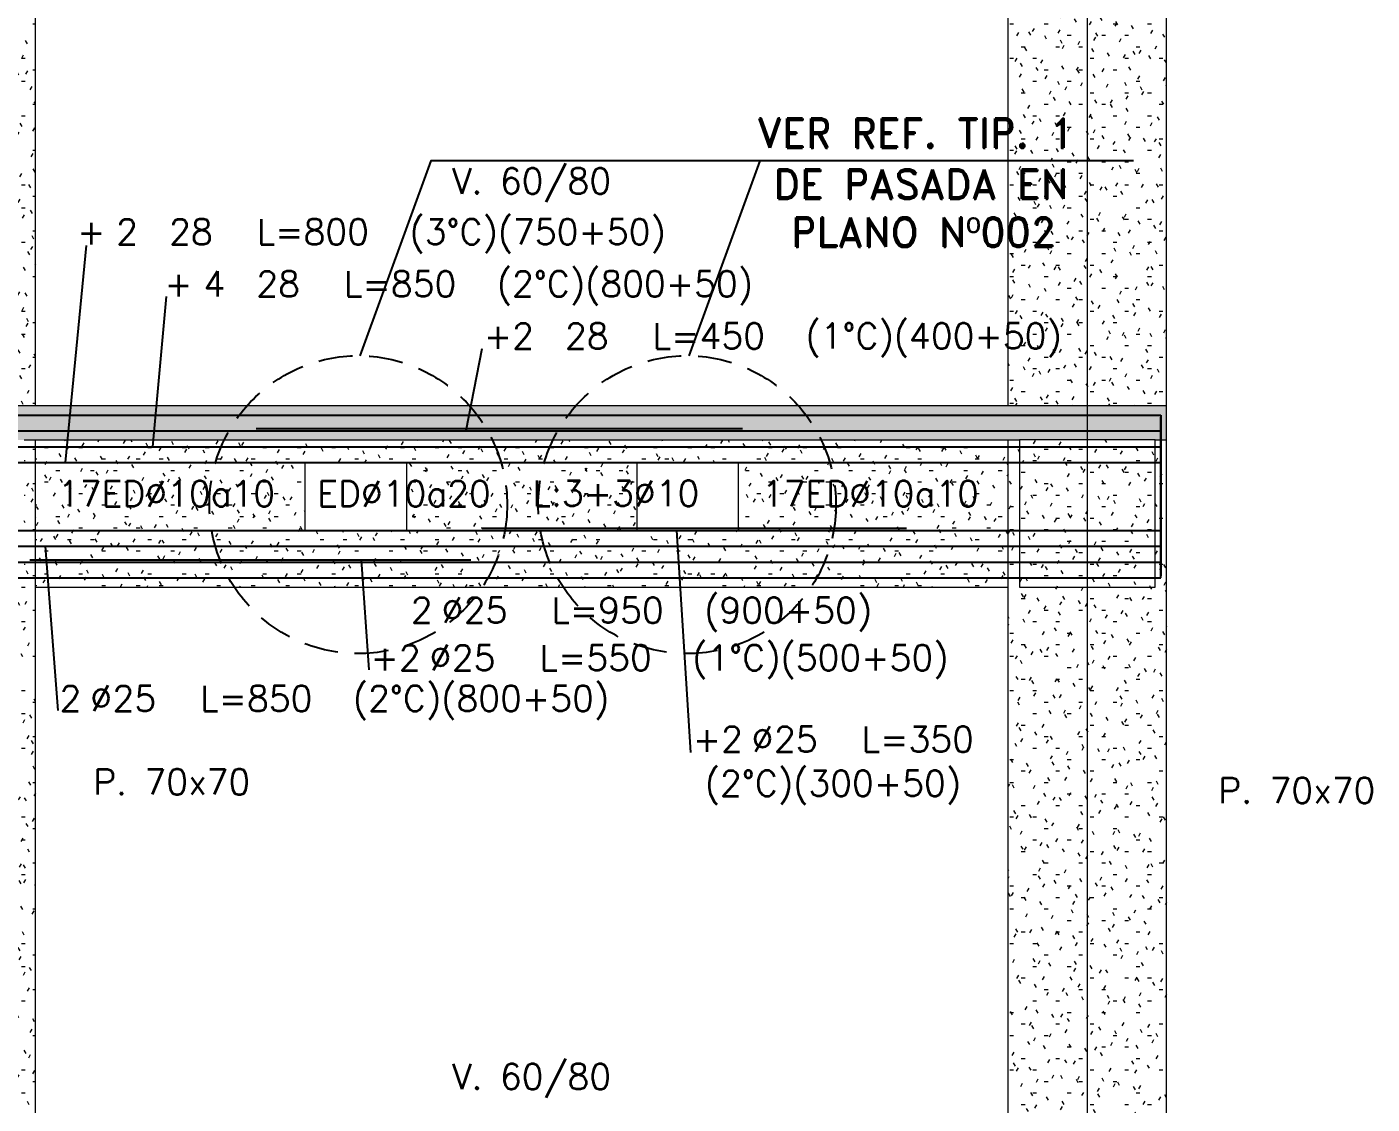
# Model space of a CAD drawing. Extents: x -3544 to 11711, y -11366 to 8565.
# Drawn here: x 4418 to 5013, y 2315 to 2791 of the extents above; entities that cross this region are included whole.
import ezdxf
from ezdxf.enums import TextEntityAlignment as Align

# ---------------------------------------------------------------- set-up
doc = ezdxf.new("R2010")
doc.units = 0
doc.header["$LTSCALE"] = 30
doc.header["$MEASUREMENT"] = 0
doc.linetypes.add('EJE2$0$DASHED', pattern=[0.75, 0.5, -0.25])
doc.linetypes.add('EJE2$0$RLE-PROYECCION', pattern=[0.71438, 0.47625, -0.23813])
doc.layers.get('0').update_dxf_attribs({"linetype": 'CONTINUOUS'})
for name, color, linetype in [('EJE2$0$CORTES', 5, 'CONTINUOUS'), ('EJE2$0$RLA-FE', 7, 'CONTINUOUS'), ('EJE2$0$RLA-TEXTOS-FE', 9, 'CONTINUOUS')]:
    doc.layers.add(name, color=color, linetype=linetype)
doc.layers.add('EJE2$0$RLA-ACHURADO', color=30, linetype='EJE2$0$RLE-PROYECCION', lineweight=15, transparency=0.7)
for name, color, linetype, lineweight in [('EJE2$0$RLA-CONTORNO', 30, 'CONTINUOUS', 15), ('EJE2$0$RLA-EJES', 1, 'CONTINUOUS', 9), ('EJE2$0$RLA-TEXTOS-1', 9, 'CONTINUOUS', 9)]:
    doc.layers.add(name, color=color, linetype=linetype, lineweight=lineweight)
doc.styles.add('EJE2$0$RomanD', font='romand.shx', dxfattribs={"height": 31.5})
doc.styles.add('EJE2$0$RomanS', font='romans.shx', dxfattribs={"height": 11.25})
pattern_1 = [(0, (-1898.762, -1266.802), (20.32, 5.08), [1.676, -13.564, 1.676, -13.564, -81.28]), (0, (-1898.762, -1266.802), (20.32, 5.08), [-30.48, 1.676, -28.804, 1.676, -13.564, -35.56]), (0, (-1898.762, -1266.802), (20.32, 5.08), [-76.2, 1.676, -8.484, 1.676, -23.724]), (120, (-1891.142, -1264.262), (-14.559409, 15.057636), [1.676, -13.564, 1.676, -13.564, -81.28]), (120, (-1891.142, -1264.262), (-14.559409, 15.057636), [-30.48, 1.676, -28.804, 1.676, -13.564, -35.56]), (120, (-1891.142, -1264.262), (-14.559409, 15.057636), [-76.2, 1.676, -8.484, 1.676, -23.724]), (240, (-1888.602, -1254.102), (-5.760591, -20.137636), [1.676, -13.564, 1.676, -13.564, -81.28]), (240, (-1888.602, -1254.102), (-5.760591, -20.137636), [-30.48, 1.676, -28.804, 1.676, -13.564, -35.56]), (240, (-1888.602, -1254.102), (-5.760591, -20.137636), [-76.2, 1.676, -8.484, 1.676, -23.724])]

# ---------------------------------------------------------------- blocks, each defined once
blk = doc.blocks.new('*U39')
at = {"layer": 'EJE2$0$RLA-FE'}
for p, q in [((0, 0), (968.21, 0)), ((968.21, 0), (1018.21, 0)), ((1018.21, 0), (1050, 0)), ((1050, 0), (1050, -50))]:
    blk.add_line(p, q, dxfattribs=at)
at = {"layer": 'EJE2$0$RLA-FE', "color": 3, "style": 'EJE2$0$RomanS', "flags": 8}
for tag, p in [('F=', (241.4, 9.32)), ('NUM', (255.81, 9.32))]:
    blk.add_attdef(tag, text='', height=11.25, dxfattribs=at).set_placement(p, align=Align.RIGHT)
at = {"layer": 'EJE2$0$RLA-FE', "color": 3, "style": 'EJE2$0$RomanS'}
for tag, p, flags in [('PHI', (259.7, 9.54), 14), ('DIAM', (269.56, 9.32), 12), ('MINUS', (291.58, 9.32), 13), ('MARK', (304.97, 9.32), 13), ('TEXTO_FE1', (308.27, 9.32), 8), ('TEXTO_FE2', (375.79, 9.34), 8), ('TIPO', (523.8, -75.78), 13), ('NVECES', (509.93, -94.72), 13), ('NUMFE', (513.86, -114.48), 13), ('CAPA', (522.06, -133.6), 13), ('DESPLAZA', (278.34, -151.59), 13), ('ESPACIO', (284.39, -169.95), 13), ('CANT', (298.23, -188.75), 13)]:
    blk.add_attdef(tag, p, '', height=11.25, dxfattribs=dict(at, flags=flags))
blk = doc.blocks.new('*U45')
at = {"layer": 'EJE2$0$RLA-FE'}
for p, q in [((0, 0), (968.21, 0)), ((968.21, 0), (1018.21, 0)), ((1018.21, 0), (1050, 0)), ((1050, 0), (1050, 0))]:
    blk.add_line(p, q, dxfattribs=at)
at = {"layer": 'EJE2$0$RLA-FE', "color": 3, "style": 'EJE2$0$RomanS', "flags": 8}
for tag, p in [('F=', (408.04, 36.32)), ('NUM', (422.45, 36.32))]:
    blk.add_attdef(tag, text='', height=11.25, dxfattribs=at).set_placement(p, align=Align.RIGHT)
at = {"layer": 'EJE2$0$RLA-FE', "color": 3, "style": 'EJE2$0$RomanS'}
for tag, p, flags in [('PHI', (426.34, 36.54), 14), ('DIAM', (436.2, 36.32), 12), ('MINUS', (458.22, 36.32), 13), ('MARK', (471.61, 36.32), 13), ('TEXTO_FE1', (474.91, 36.32), 8), ('TEXTO_FE2', (542.43, 36.34), 8), ('TIPO', (523.8, -75.78), 13), ('NVECES', (509.93, -94.72), 13), ('NUMFE', (513.86, -114.48), 13), ('CAPA', (522.06, -133.6), 13), ('DESPLAZA', (278.34, -151.59), 13), ('ESPACIO', (284.39, -169.95), 13), ('CANT', (298.23, -188.75), 13)]:
    blk.add_attdef(tag, p, '', height=11.25, dxfattribs=dict(at, flags=flags))
blk = doc.blocks.new('*U46')
at = {"layer": 'EJE2$0$RLA-FE'}
for p, q in [((0, 0), (0, 0)), ((0, 0), (318.21, 0)), ((318.21, 0), (368.21, 0)), ((368.21, 0), (400, 0)), ((400, 0), (400, -50))]:
    blk.add_line(p, q, dxfattribs=at)
at = {"layer": 'EJE2$0$RLA-FE', "color": 3, "style": 'EJE2$0$RomanS', "flags": 8}
for tag, p in [('F=', (108.44, 36.32)), ('NUM', (122.85, 36.32))]:
    blk.add_attdef(tag, text='', height=11.25, dxfattribs=at).set_placement(p, align=Align.RIGHT)
at = {"layer": 'EJE2$0$RLA-FE', "color": 3, "style": 'EJE2$0$RomanS'}
for tag, p, flags in [('PHI', (126.74, 36.54), 14), ('DIAM', (136.6, 36.32), 12), ('MINUS', (158.62, 36.32), 13), ('MARK', (172.01, 36.32), 13), ('TEXTO_FE1', (175.31, 36.32), 8), ('TEXTO_FE2', (242.83, 36.34), 8), ('TIPO', (198.8, -75.78), 13), ('NVECES', (184.93, -94.72), 13), ('NUMFE', (188.86, -114.48), 13), ('CAPA', (197.06, -133.6), 13), ('DESPLAZA', (278.34, -151.59), 13), ('ESPACIO', (284.39, -169.95), 13), ('CANT', (298.23, -188.75), 13)]:
    blk.add_attdef(tag, p, '', height=11.25, dxfattribs=dict(at, flags=flags))
blk = doc.blocks.new('*U47')
at = {"layer": 'EJE2$0$RLA-FE', "color": 6}
blk.add_line((0, 1), (214.97, 1), dxfattribs=at)
at = {"layer": 'EJE2$0$RLA-FE', "color": 3, "style": 'EJE2$0$RomanS', "flags": 8}
for tag, p in [('(', (93.14, 9.14)), ('EMP', (112.17, 9.14)), (')', (131.48, 9.14))]:
    blk.add_attdef(tag, text='', height=11.25, dxfattribs=at).set_placement(p, align=Align.CENTER)
blk = doc.blocks.new('*U51')
at = {"layer": 'EJE2$0$RLA-FE'}
for p, q in [((0, 0), (0, 0)), ((0, 0), (718.21, 0)), ((718.21, 0), (768.21, 0)), ((768.21, 0), (800, 0)), ((800, 0), (800, -50))]:
    blk.add_line(p, q, dxfattribs=at)
at = {"layer": 'EJE2$0$RLA-FE', "color": 3, "style": 'EJE2$0$RomanS', "flags": 8}
for tag, p in [('F=', (372.03, 66.32)), ('NUM', (386.44, 66.32))]:
    blk.add_attdef(tag, text='', height=11.25, dxfattribs=at).set_placement(p, align=Align.RIGHT)
at = {"layer": 'EJE2$0$RLA-FE', "color": 3, "style": 'EJE2$0$RomanS'}
for tag, p, flags in [('PHI', (390.33, 66.54), 14), ('DIAM', (400.19, 66.32), 12), ('MINUS', (422.21, 66.32), 13), ('MARK', (435.6, 66.32), 13), ('TEXTO_FE1', (438.9, 66.32), 8), ('TEXTO_FE2', (506.42, 66.34), 8), ('TIPO', (398.8, -75.78), 13), ('NVECES', (384.93, -94.72), 13), ('NUMFE', (388.86, -114.48), 13), ('CAPA', (397.06, -133.6), 13), ('DESPLAZA', (328.34, -151.59), 13), ('ESPACIO', (334.39, -169.95), 13), ('CANT', (348.23, -188.75), 13)]:
    blk.add_attdef(tag, p, '', height=11.25, dxfattribs=dict(at, flags=flags))
blk = doc.blocks.new('*U52')
at = {"layer": 'EJE2$0$RLA-FE'}
for p, q in [((0, 0), (0, 0)), ((0, 0), (668.21, 0)), ((668.21, 0), (718.21, 0)), ((718.21, 0), (750, 0)), ((750, 0), (750, -50))]:
    blk.add_line(p, q, dxfattribs=at)
at = {"layer": 'EJE2$0$RLA-FE', "color": 3, "style": 'EJE2$0$RomanS', "flags": 8}
for tag, p in [('F=', (283.44, 96.32)), ('NUM', (297.85, 96.32))]:
    blk.add_attdef(tag, text='', height=11.25, dxfattribs=at).set_placement(p, align=Align.RIGHT)
at = {"layer": 'EJE2$0$RLA-FE', "color": 3, "style": 'EJE2$0$RomanS'}
for tag, p, flags in [('PHI', (301.74, 96.54), 14), ('DIAM', (311.6, 96.32), 12), ('MINUS', (333.62, 96.32), 13), ('MARK', (347.01, 96.32), 13), ('TEXTO_FE1', (350.31, 96.32), 8), ('TEXTO_FE2', (417.83, 96.34), 8), ('TIPO', (373.8, -75.78), 13), ('NVECES', (359.93, -94.72), 13), ('NUMFE', (363.86, -114.48), 13), ('CAPA', (372.06, -133.6), 13), ('DESPLAZA', (278.34, -151.59), 13), ('ESPACIO', (284.39, -169.95), 13), ('CANT', (298.23, -188.75), 13)]:
    blk.add_attdef(tag, p, '', height=11.25, dxfattribs=dict(at, flags=flags))
blk = doc.blocks.new('*U226')
at = {"layer": 'EJE2$0$RLA-FE'}
for p, q in [((0, 0), (1068.21, 0)), ((1068.21, 0), (1118.21, 0)), ((1118.21, 0), (1150, 0)), ((1150, 0), (1150, 0))]:
    blk.add_line(p, q, dxfattribs=at)
at = {"layer": 'EJE2$0$RLA-FE', "color": 3, "style": 'EJE2$0$RomanS', "flags": 8}
for tag, p in [('F=', (424.47, -47.89)), ('NUM', (438.87, -47.89))]:
    blk.add_attdef(tag, text='', height=11.25, dxfattribs=at).set_placement(p, align=Align.RIGHT)
at = {"layer": 'EJE2$0$RLA-FE', "color": 3, "style": 'EJE2$0$RomanS'}
for tag, p, flags in [('PHI', (442.77, -47.68), 12), ('DIAM', (452.63, -47.89), 12), ('MINUS', (474.64, -47.89), 13), ('MARK', (488.04, -47.89), 13), ('TEXTO_FE1', (491.34, -47.89), 8), ('TEXTO_FE2', (558.86, -47.88), 8), ('TIPO', (573.8, -57.92), 13), ('NVECES', (559.93, -76.86), 13), ('NUMFE', (563.86, -96.62), 13), ('CAPA', (572.06, -115.74), 13), ('DESPLAZA', (277.18, -134.17), 13), ('ESPACIO', (283.22, -152.53), 13), ('CANT', (297.06, -171.33), 13)]:
    blk.add_attdef(tag, p, '', height=11.25, dxfattribs=dict(at, flags=flags))
blk = doc.blocks.new('*U65')
at = {"layer": 'EJE2$0$RLA-FE'}
for p, q in [((500, 0), (500, 50)), ((0, 0), (0, 0)), ((0, 0), (418.21, 0)), ((418.21, 0), (468.21, 0)), ((468.21, 0), (500, 0))]:
    blk.add_line(p, q, dxfattribs=at)
at = {"layer": 'EJE2$0$RLA-FE', "color": 3, "style": 'EJE2$0$RomanS', "flags": 8}
for tag, p in [('F=', (158.44, -47.89)), ('NUM', (172.85, -47.89))]:
    blk.add_attdef(tag, text='', height=11.25, dxfattribs=at).set_placement(p, align=Align.RIGHT)
at = {"layer": 'EJE2$0$RLA-FE', "color": 3, "style": 'EJE2$0$RomanS'}
for tag, p, flags in [('PHI', (176.74, -47.68), 12), ('DIAM', (186.6, -47.89), 12), ('MINUS', (208.62, -47.89), 13), ('MARK', (222.01, -47.89), 13), ('TEXTO_FE1', (225.31, -47.89), 8), ('TEXTO_FE2', (292.83, -47.88), 8), ('TIPO', (248.8, -57.92), 13), ('NVECES', (234.93, -76.86), 13), ('NUMFE', (238.86, -96.62), 13), ('CAPA', (247.06, -115.74), 13), ('DESPLAZA', (277.18, -134.17), 13), ('ESPACIO', (283.22, -152.53), 13), ('CANT', (297.06, -171.33), 13)]:
    blk.add_attdef(tag, p, '', height=11.25, dxfattribs=dict(at, flags=flags))
blk = doc.blocks.new('*U40')
at = {"layer": 'EJE2$0$RLA-FE', "color": 6}
blk.add_line((0, 1), (195, 1), dxfattribs=at)
at = {"layer": 'EJE2$0$RLA-FE', "color": 3, "style": 'EJE2$0$RomanS', "flags": 8}
for tag, p in [('(', (83.16, 9.14)), ('EMP', (102.18, 9.14)), (')', (121.49, 9.14))]:
    blk.add_attdef(tag, text='', height=11.25, dxfattribs=at).set_placement(p, align=Align.CENTER)
blk = doc.blocks.new('*U66')
at = {"layer": 'EJE2$0$RLA-FE'}
for p, q in [((900, 0), (900, 50)), ((0, 0), (818.21, 0)), ((818.21, 0), (868.21, 0)), ((868.21, 0), (900, 0))]:
    blk.add_line(p, q, dxfattribs=at)
at = {"layer": 'EJE2$0$RLA-FE', "color": 3, "style": 'EJE2$0$RomanS', "flags": 8}
for tag, p in [('F=', (563.71, -19.89)), ('NUM', (578.12, -19.89))]:
    blk.add_attdef(tag, text='', height=11.25, dxfattribs=at).set_placement(p, align=Align.RIGHT)
at = {"layer": 'EJE2$0$RLA-FE', "color": 3, "style": 'EJE2$0$RomanS'}
for tag, p, flags in [('PHI', (582.02, -19.68), 12), ('DIAM', (591.87, -19.89), 12), ('MINUS', (613.89, -19.89), 13), ('MARK', (627.28, -19.89), 13), ('TEXTO_FE1', (630.59, -19.89), 8), ('TEXTO_FE2', (698.11, -19.88), 8), ('TIPO', (448.8, -57.92), 13), ('NVECES', (434.93, -76.86), 13), ('NUMFE', (438.86, -96.62), 13), ('CAPA', (447.06, -115.74), 13), ('DESPLAZA', (277.18, -134.17), 13), ('ESPACIO', (283.22, -152.53), 13), ('CANT', (297.06, -171.33), 13)]:
    blk.add_attdef(tag, p, '', height=11.25, dxfattribs=dict(at, flags=flags))
blk = doc.blocks.new('*U72')
at = {"layer": 'EJE2$0$RLA-FE'}
for p, q in [((800, 0), (800, 50)), ((0, 0), (0, 0)), ((0, 0), (718.21, 0)), ((718.21, 0), (768.21, 0)), ((768.21, 0), (800, 0))]:
    blk.add_line(p, q, dxfattribs=at)
at = {"layer": 'EJE2$0$RLA-FE', "color": 3, "style": 'EJE2$0$RomanS'}
for tag, p, flags in [('TIPO', (398.8, -57.92), 13), ('PHI', (326.74, -72.68), 12), ('DIAM', (336.6, -72.89), 12), ('MINUS', (358.62, -72.89), 13), ('MARK', (372.01, -72.89), 13), ('TEXTO_FE1', (375.31, -72.89), 8), ('TEXTO_FE2', (442.83, -72.88), 8), ('NVECES', (384.93, -76.86), 13), ('NUMFE', (388.86, -96.62), 13), ('CAPA', (397.06, -115.74), 13), ('DESPLAZA', (277.18, -134.17), 13), ('ESPACIO', (283.22, -152.53), 13), ('CANT', (297.06, -171.33), 13)]:
    blk.add_attdef(tag, p, '', height=11.25, dxfattribs=dict(at, flags=flags))
at = {"layer": 'EJE2$0$RLA-FE', "color": 3, "style": 'EJE2$0$RomanS', "flags": 8}
for tag, p in [('F=', (308.44, -72.89)), ('NUM', (322.85, -72.89))]:
    blk.add_attdef(tag, text='', height=11.25, dxfattribs=at).set_placement(p, align=Align.RIGHT)
blk = doc.blocks.new('*U74')
at = {"layer": 'EJE2$0$RLA-FE'}
for p, q in [((0, 0), (1118.21, 0)), ((1118.21, 0), (1168.21, 0)), ((1168.21, 0), (1200, 0)), ((1200, 0), (1200, 0))]:
    blk.add_line(p, q, dxfattribs=at)
at = {"layer": 'EJE2$0$RLA-FE', "color": 3, "style": 'EJE2$0$RomanS'}
for tag, p, flags in [('TIPO', (598.8, -57.92), 13), ('NVECES', (584.93, -76.86), 13), ('PHI', (526.74, -97.68), 12), ('DIAM', (536.6, -97.89), 12), ('MINUS', (558.62, -97.89), 13), ('MARK', (572.01, -97.89), 13), ('TEXTO_FE1', (575.31, -97.89), 8), ('NUMFE', (588.86, -96.62), 13), ('TEXTO_FE2', (642.83, -97.88), 8), ('CAPA', (597.06, -115.74), 13), ('DESPLAZA', (277.18, -134.17), 13), ('ESPACIO', (283.22, -152.53), 13), ('CANT', (297.06, -171.33), 13)]:
    blk.add_attdef(tag, p, '', height=11.25, dxfattribs=dict(at, flags=flags))
at = {"layer": 'EJE2$0$RLA-FE', "color": 3, "style": 'EJE2$0$RomanS', "flags": 8}
for tag, p in [('F=', (508.44, -97.89)), ('NUM', (522.85, -97.89))]:
    blk.add_attdef(tag, text='', height=11.25, dxfattribs=at).set_placement(p, align=Align.RIGHT)
blk = doc.blocks.new('*U77')
at = {"layer": 'EJE2$0$RLA-FE'}
for p, q in [((300, 0), (300, 50)), ((0, 0), (0, 0)), ((0, 0), (218.21, 0)), ((218.21, 0), (268.21, 0)), ((268.21, 0), (300, 0))]:
    blk.add_line(p, q, dxfattribs=at)
at = {"layer": 'EJE2$0$RLA-FE', "color": 3, "style": 'EJE2$0$RomanS'}
for tag, p, flags in [('TIPO', (148.8, -57.92), 13), ('NVECES', (134.93, -76.86), 13), ('PHI', (119.13, -97.68), 12), ('DIAM', (128.99, -97.89), 12), ('NUMFE', (138.86, -96.62), 13), ('MINUS', (151, -97.89), 13), ('MARK', (164.4, -97.89), 13), ('TEXTO_FE1', (167.7, -97.89), 8), ('TEXTO_FE2', (98.39, -117.38), 8), ('CAPA', (147.06, -115.74), 13), ('DESPLAZA', (277.18, -134.17), 13), ('ESPACIO', (283.22, -152.53), 13), ('CANT', (297.06, -171.33), 13)]:
    blk.add_attdef(tag, p, '', height=11.25, dxfattribs=dict(at, flags=flags))
at = {"layer": 'EJE2$0$RLA-FE', "color": 3, "style": 'EJE2$0$RomanS', "flags": 8}
for tag, p in [('F=', (100.83, -97.89)), ('NUM', (115.23, -97.89))]:
    blk.add_attdef(tag, text='', height=11.25, dxfattribs=at).set_placement(p, align=Align.RIGHT)
blk = doc.blocks.new('*U78')
at = {"layer": 'EJE2$0$RLA-FE', "color": 6}
blk.add_line((0, 1), (187.5, 1), dxfattribs=at)
at = {"layer": 'EJE2$0$RLA-FE', "color": 3, "style": 'EJE2$0$RomanS', "flags": 8}
for tag, p in [('(', (79.41, 9.14)), ('EMP', (98.43, 9.14)), (')', (117.74, 9.14))]:
    blk.add_attdef(tag, text='', height=11.25, dxfattribs=at).set_placement(p, align=Align.CENTER)
blk = doc.blocks.new('EJE2')
at = {"layer": 'EJE2$0$RLA-ACHURADO'}
h = blk.add_hatch(dxfattribs=at)
h.set_pattern_fill('FP_1', color=256, style=0, pattern_type=2)
h.set_pattern_definition(pattern_1)
h.paths.add_polyline_path([(2140.48, 391), (2140.48, 775), (2135.48, 775), (2135.48, 707), (2075.48, 707), (2075.48, 772), (2070.48, 772), (2070.48, 391)], flags=0)
h = blk.add_hatch(dxfattribs=at)
h.set_pattern_fill('FP_1', color=256, style=0, pattern_type=2)
h.set_pattern_definition(pattern_1)
h.paths.add_polyline_path([(1640.48, 391), (1640.48, 772), (1635.48, 772), (1635.48, 707), (1575.48, 707), (1575.48, 772), (1570.48, 772), (1570.48, 391), (1635.48, 391)], flags=0)
h = blk.add_hatch(dxfattribs=at)
h.set_pattern_fill('FP_1', color=256, style=0, pattern_type=2)
h.set_pattern_definition(pattern_1)
h.paths.add_polyline_path([(-30.16, 376), (2140.48, 376), (2140.48, 391), (-1734.52, 391), (-1734.52, 376), (-726.61, 376)], flags=0)
h.paths.add_polyline_path([(-2429.52, 376), (-2054.52, 376), (-2054.52, 391), (-2429.52, 391)], flags=0)
h = blk.add_hatch(dxfattribs=at)
h.set_pattern_fill('FP_1', color=256, style=0, pattern_type=2)
h.set_pattern_definition(pattern_1)
h.paths.add_polyline_path([(1605.48, -5), (1640.48, -5), (1640.48, 376), (1635.48, 376), (1635.48, 311), (1575.48, 311), (1575.48, 376), (1570.48, 376), (1570.48, -5)], flags=0)
h = blk.add_hatch(dxfattribs=at)
h.set_pattern_fill('FP_1', color=256, style=0, pattern_type=2)
h.set_pattern_definition([(0, (-1898.762, -2073.802), (20.32, 5.08), [1.676, -13.564, 1.676, -13.564, -81.28]), (0, (-1898.762, -2073.802), (20.32, 5.08), [-30.48, 1.676, -28.804, 1.676, -13.564, -35.56]), (0, (-1898.762, -2073.802), (20.32, 5.08), [-76.2, 1.676, -8.484, 1.676, -23.724]), (120, (-1891.142, -2071.262), (-14.559409, 15.057636), [1.676, -13.564, 1.676, -13.564, -81.28]), (120, (-1891.142, -2071.262), (-14.559409, 15.057636), [-30.48, 1.676, -28.804, 1.676, -13.564, -35.56]), (120, (-1891.142, -2071.262), (-14.559409, 15.057636), [-76.2, 1.676, -8.484, 1.676, -23.724]), (240, (-1888.602, -2061.102), (-5.760591, -20.137636), [1.676, -13.564, 1.676, -13.564, -81.28]), (240, (-1888.602, -2061.102), (-5.760591, -20.137636), [-30.48, 1.676, -28.804, 1.676, -13.564, -35.56]), (240, (-1888.602, -2061.102), (-5.760591, -20.137636), [-76.2, 1.676, -8.484, 1.676, -23.724])])
h.paths.add_polyline_path([(1951.31, 366), (1951.31, 336), (1906.31, 336), (1906.31, 366)])
h.paths.add_polyline_path([(1640.48, 311), (2070.48, 311), (2070.48, 376), (1640.48, 376)])
h.paths.add_polyline_path([(1759.65, 336), (1759.65, 366), (1804.65, 366), (1804.65, 336)])
h = blk.add_hatch(dxfattribs=at)
h.set_pattern_fill('FP_1', color=256, style=0, pattern_type=2)
h.set_pattern_definition(pattern_1)
h.paths.add_polyline_path([(2140.48, -5), (2140.48, 376), (2135.48, 376), (2135.48, 311), (2075.48, 311), (2075.48, 376), (2070.48, 376), (2070.48, -5)], flags=0)
h = blk.add_hatch(dxfattribs=at)
h.set_pattern_fill('FP_1', color=256, style=0, pattern_type=2)
h.set_pattern_definition(pattern_1)
h.paths.add_polyline_path([(2135.48, 311), (2135.48, 376), (2075.48, 376), (2075.48, 311)], flags=0)
at = {"layer": 'EJE2$0$CORTES', "color": 1, "linetype": 'Continuous'}
for points in [[(1960.66, 499.35), (1815.3, 499.35), (1783.91, 413.17)], [(2125.84, 499.35), (1960.66, 499.35), (1929.26, 413.17)]]:
    blk.add_lwpolyline(points, dxfattribs=at)
at = {"layer": 'EJE2$0$CORTES', "color": 1, "linetype": 'EJE2$0$DASHED'}
for centre in [(1783.21, 347.37), (1928.57, 347.37)]:
    blk.add_circle(centre, 65.8, dxfattribs=at)
at = {"layer": 'EJE2$0$RLA-CONTORNO'}
for p, q in [((2140.48, 391), (2140.48, 775)), ((1640.48, 391), (1640.48, 772)), ((2070.48, 391), (2070.48, 772)), ((2140.48, 391), (-1734.52, 391)), ((2140.48, 376), (2140.48, 391)), ((1635.48, 376), (2075.48, 376)), ((1640.48, -5), (1640.48, 376)), ((2070.48, -5), (2070.48, 376)), ((2075.48, 376), (2075.48, 311)), ((2135.48, 376), (2075.49, 376)), ((2135.48, 376), (2140.48, 376)), ((2135.48, 311), (2135.48, 376)), ((2140.48, -5), (2140.48, 376)), ((1640.48, 311), (2070.48, 311)), ((2075.48, 311), (2135.48, 311))]:
    blk.add_line(p, q, dxfattribs=at)
for points in [[(1759.65, 336), (1804.65, 336), (1804.65, 366), (1759.65, 366)], [(1906.31, 336), (1951.31, 336), (1951.31, 366), (1906.31, 366)]]:
    blk.add_lwpolyline(points, close=True, dxfattribs=at)
at = {"layer": 'EJE2$0$RLA-EJES'}
blk.add_line((2105.48, -597.67), (2105.48, 1460.5), dxfattribs=at)
at = {"layer": 'EJE2$0$RLA-FE', "color": 2}
for p, q in [((1662.87, 461.94), (1653.61, 366)), ((1698.22, 439.32), (1692.25, 373)), ((1837.83, 416.32), (1830.71, 380)), ((1930.27, 237.86), (1923.98, 336)), ((1650.54, 256.49), (1644.94, 329)), ((1788.07, 274.46), (1784.59, 323))]:
    blk.add_line(p, q, dxfattribs=at)
at = {"layer": 'EJE2$0$RLA-FE'}
ref = blk.add_blockref('*U52', (1387.98, 366), dxfattribs=at)
ref.add_attrib('DIAM', '28', (1699.58, 462.32), dxfattribs={"color": 3, "height": 11.25, "style": 'EJE2$0$RomanS'})
ref.add_attrib('NUM', '2', dxfattribs={"color": 3, "height": 11.25, "style": 'EJE2$0$RomanS'}).set_placement((1685.83, 462.32), align=Align.RIGHT)
ref.add_attrib('TEXTO_FE1', 'L=800', (1738.29, 462.32), dxfattribs={"color": 3, "height": 11.25, "style": 'EJE2$0$RomanS'})
ref.add_attrib('TEXTO_FE2', '(3°C)(750+50)', (1805.81, 462.34), dxfattribs={"color": 3, "height": 11.25, "style": 'EJE2$0$RomanS'})
ref.add_attrib('F=', '+', dxfattribs={"color": 3, "height": 11.25, "style": 'EJE2$0$RomanS'}).set_placement((1671.42, 462.32), align=Align.RIGHT)
ref = blk.add_blockref('*U51', (1337.98, 373), dxfattribs=at)
ref.add_attrib('DIAM', '28', (1738.17, 439.32), dxfattribs={"color": 3, "height": 11.25, "style": 'EJE2$0$RomanS'})
ref.add_attrib('NUM', '4', dxfattribs={"color": 3, "height": 11.25, "style": 'EJE2$0$RomanS'}).set_placement((1724.42, 439.32), align=Align.RIGHT)
ref.add_attrib('TEXTO_FE1', 'L=850', (1776.88, 439.32), dxfattribs={"color": 3, "height": 11.25, "style": 'EJE2$0$RomanS'})
ref.add_attrib('TEXTO_FE2', '(2°C)(800+50)', (1844.4, 439.34), dxfattribs={"color": 3, "height": 11.25, "style": 'EJE2$0$RomanS'})
ref.add_attrib('F=', '+', dxfattribs={"color": 3, "height": 11.25, "style": 'EJE2$0$RomanS'}).set_placement((1710.01, 439.32), align=Align.RIGHT)
for name, p in [('*U45', (902.98, 380)), ('*U39', (1087.98, 387)), ('*U47', (1738.01, 380)), ('*U74', (825.48, 336)), ('*U78', (1837.98, 336)), ('*U226', (682.98, 322)), ('*U40', (1637.98, 322))]:
    blk.add_blockref(name, p, dxfattribs=at)
ref = blk.add_blockref('*U46', (1738.01, 380), dxfattribs=at)
ref.add_attrib('DIAM', '28', (1874.61, 416.32), dxfattribs={"color": 3, "height": 11.25, "style": 'EJE2$0$RomanS'})
ref.add_attrib('NUM', '+2', dxfattribs={"color": 3, "height": 11.25, "style": 'EJE2$0$RomanS'}).set_placement((1860.86, 416.32), align=Align.RIGHT)
ref.add_attrib('TEXTO_FE1', 'L=450', (1913.32, 416.32), dxfattribs={"color": 3, "height": 11.25, "style": 'EJE2$0$RomanS'})
ref.add_attrib('TEXTO_FE2', '(1°C)(400+50)', (1980.85, 416.34), dxfattribs={"color": 3, "height": 11.25, "style": 'EJE2$0$RomanS'})
ref = blk.add_blockref('*U77', (1837.98, 336), dxfattribs=at)
ref.add_attrib('DIAM', '25', (1966.97, 238.11), dxfattribs={"color": 3, "height": 11.25, "style": 'EJE2$0$RomanS'})
ref.add_attrib('NUM', '+2', dxfattribs={"color": 3, "height": 11.25, "style": 'EJE2$0$RomanS'}).set_placement((1953.22, 238.11), align=Align.RIGHT)
ref.add_attrib('TEXTO_FE1', 'L=350', (2005.68, 238.11), dxfattribs={"color": 3, "height": 11.25, "style": 'EJE2$0$RomanS'})
ref.add_attrib('TEXTO_FE2', '(2°C)(300+50)', (1936.37, 218.62), dxfattribs={"color": 3, "height": 11.25, "style": 'EJE2$0$RomanS'})
ref.add_attrib('PHI', '%%C', (1957.11, 238.32), dxfattribs={"color": 3, "height": 11.25, "style": 'EJE2$0$RomanS'})
ref = blk.add_blockref('*U72', (1337.98, 329), dxfattribs=at)
ref.add_attrib('DIAM', '25', (1674.58, 256.11), dxfattribs={"color": 3, "height": 11.25, "style": 'EJE2$0$RomanS'})
ref.add_attrib('NUM', '2', dxfattribs={"color": 3, "height": 11.25, "style": 'EJE2$0$RomanS'}).set_placement((1660.83, 256.11), align=Align.RIGHT)
ref.add_attrib('TEXTO_FE1', 'L=850', (1713.29, 256.11), dxfattribs={"color": 3, "height": 11.25, "style": 'EJE2$0$RomanS'})
ref.add_attrib('TEXTO_FE2', '(2°C)(800+50)', (1780.81, 256.12), dxfattribs={"color": 3, "height": 11.25, "style": 'EJE2$0$RomanS'})
ref.add_attrib('PHI', '%%C', (1664.73, 256.32), dxfattribs={"color": 3, "height": 11.25, "style": 'EJE2$0$RomanS'})
ref = blk.add_blockref('*U65', (1637.98, 322), dxfattribs=at)
ref.add_attrib('DIAM', '25', (1824.58, 274.11), dxfattribs={"color": 3, "height": 11.25, "style": 'EJE2$0$RomanS'})
ref.add_attrib('NUM', '+2', dxfattribs={"color": 3, "height": 11.25, "style": 'EJE2$0$RomanS'}).set_placement((1810.83, 274.11), align=Align.RIGHT)
ref.add_attrib('TEXTO_FE1', 'L=550', (1863.29, 274.11), dxfattribs={"color": 3, "height": 11.25, "style": 'EJE2$0$RomanS'})
ref.add_attrib('TEXTO_FE2', '(1°C)(500+50)', (1930.81, 274.12), dxfattribs={"color": 3, "height": 11.25, "style": 'EJE2$0$RomanS'})
ref.add_attrib('PHI', '%%C', (1814.73, 274.32), dxfattribs={"color": 3, "height": 11.25, "style": 'EJE2$0$RomanS'})
ref = blk.add_blockref('*U66', (1237.98, 315), dxfattribs=at)
ref.add_attrib('DIAM', '25', (1829.85, 295.11), dxfattribs={"color": 3, "height": 11.25, "style": 'EJE2$0$RomanS'})
ref.add_attrib('NUM', '2', dxfattribs={"color": 3, "height": 11.25, "style": 'EJE2$0$RomanS'}).set_placement((1816.1, 295.11), align=Align.RIGHT)
ref.add_attrib('TEXTO_FE1', 'L=950', (1868.57, 295.11), dxfattribs={"color": 3, "height": 11.25, "style": 'EJE2$0$RomanS'})
ref.add_attrib('TEXTO_FE2', '(900+50)', (1936.09, 295.12), dxfattribs={"color": 3, "height": 11.25, "style": 'EJE2$0$RomanS'})
ref.add_attrib('PHI', '%%C', (1820, 295.32), dxfattribs={"color": 3, "height": 11.25, "style": 'EJE2$0$RomanS'})
at = {"layer": 'EJE2$0$CORTES', "color": 3, "style": 'EJE2$0$RomanD'}
for s, p in [('VER REF. TIP. 1', (1959.49, 505.02)), ('DE PASADA EN', (1966.8, 482.49)), ('PLANO Nº002', (1974.59, 461.26))]:
    blk.add_text(s, height=13, dxfattribs=at).set_placement(p)
at = {"layer": 'EJE2$0$RLA-TEXTOS-1', "char_height": 11.25, "attachment_point": 5, "style": 'EJE2$0$RomanS'}
for s, insert, width, line_spacing_factor in [('V. 60/80', (1859.8, 488.54), 77.8962, 0.941778), ('P. 70x70', (1700.74, 224.91), 129.8188, 0.983083), ('P. 70x70', (2198.08, 221.12), 129.8188, 0.983083), ('V. 60/80', (1859.8, 92.8), 77.8962, 0.941778)]:
    blk.add_mtext(s, dxfattribs=dict(at, insert=insert, width=width, line_spacing_factor=line_spacing_factor))
at = {"layer": 'EJE2$0$RLA-TEXTOS-FE', "color": 9, "style": 'EJE2$0$RomanS'}
for s, p in [('17ED%%C10a10', (1698.44, 346.64)), ('ED%%C10a20', (1803.42, 346.64)), ('L:3+3%%C10', (1897.09, 346.79)), ('17ED%%C10a10', (2009.57, 346.64))]:
    blk.add_text(s, height=11.25, dxfattribs=at).set_placement(p, align=Align.CENTER)

msp = doc.modelspace()

# ---------------------------------------------------------------- block references
msp.add_blockref('EJE2', (2781.39, 2232.23))

doc.saveas('drawing.dxf')
